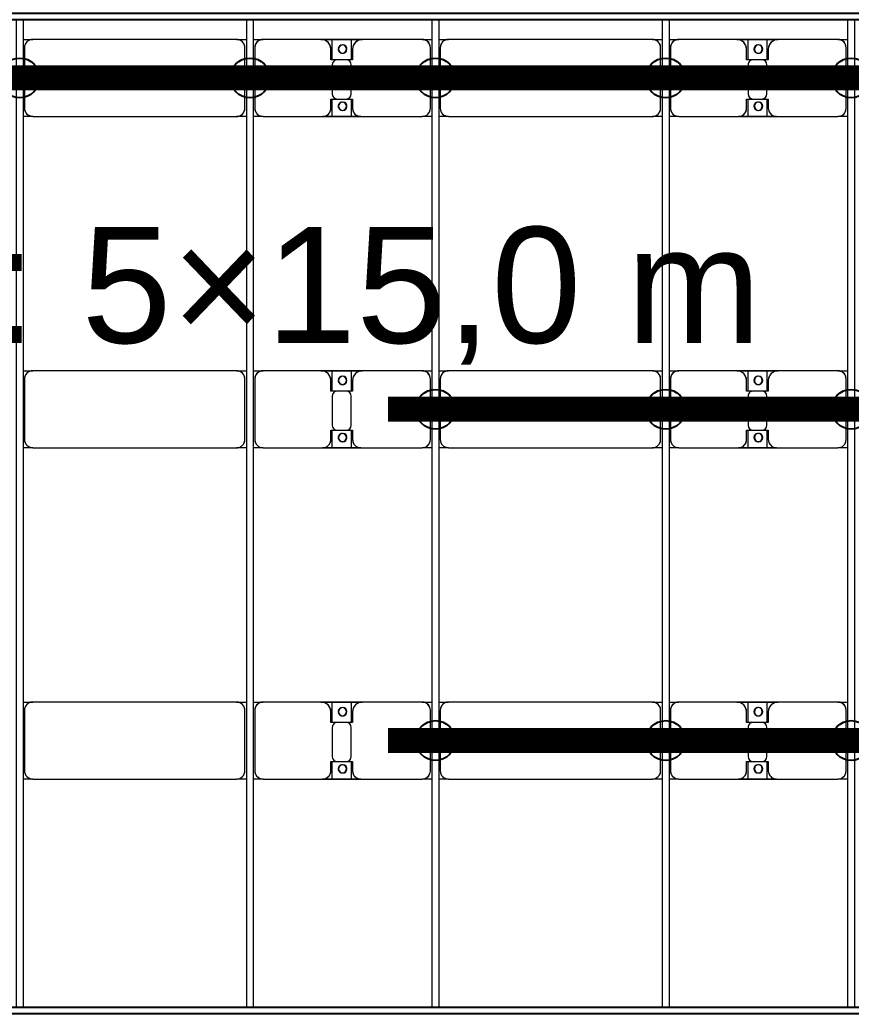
# Model space of a CAD drawing. Header units: millimetres. Extents: x -533732 to -130507, y -117886 to -23954.
# Drawn here: x -461450 to -456430, y -47746 to -41785 of the extents above; entities that cross this region are included whole.
import ezdxf

# ---------------------------------------------------------------- set-up
doc = ezdxf.new("R2010")
doc.units = ezdxf.units.MM
doc.layers.add('A-GENM', color=13, linetype='Continuous', lineweight=9)
doc.layers.add('S-BEAM', color=12, linetype='Continuous', lineweight=9)
doc.layers.add('GC-GHI CHU', color=2, linetype='Continuous')
doc.layers.add('GC-HOP 40x60 GIA CUONG', color=1, linetype='Continuous')
doc.styles.add('GC_VN', font='arial.ttf')

# ---------------------------------------------------------------- blocks, each defined once
blk = doc.blocks.new('Dầm C52 - Hộp 40x60-19816-BỐ TRÍ KHUNG KẾT CẤU BÈ PIN 06')
at = {"layer": 'S-BEAM', "color": 3, "lineweight": 25}
for p, q in [((-145891.1, 20), (145891.1, 20)), ((145891.1, -20), (-145891.1, -20))]:
    blk.add_line(p, q, dxfattribs=at)
blk = doc.blocks.new('Dai phao do pin - DẢI PHAO ĐỠ PIN-V111-BỐ TRÍ KHUNG KẾT CẤU BÈ PIN 06')
at = {"layer": 'A-GENM', "color": 7}
for p, q in [((708.9, 223.4), (769.7, 223.4)), ((708.9, 223.4), (769.7, 223.4)), ((1139.7, 223.4), (769.7, 223.4)), ((1139.7, 223.4), (1312.2, 223.4)), ((1312.2, 223.4), (1139.7, 223.4)), ((1197.8, 223.4), (1370.3, 223.4)), ((1197.8, 116.2), (1197.8, 223.4)), ((1370.3, 223.4), (1197.8, 223.4)), ((1312.2, 223.4), (1312.2, 116.2)), ((1730.3, 223.4), (1370.3, 223.4)), ((1730.3, 223.4), (1788.9, 223.4)), ((1730.3, 223.4), (1788.9, 223.4)), ((1828.9, 223.4), (1889.7, 223.4)), ((1828.9, 223.4), (1889.7, 223.4)), ((3120.3, 223.4), (1889.7, 223.4)), ((3120.3, 223.4), (3178.9, 223.4)), ((3120.3, 223.4), (3178.9, 223.4)), ((3218.9, 223.4), (3279.7, 223.4)), ((3218.9, 223.4), (3279.7, 223.4)), ((3649.7, 223.4), (3279.7, 223.4)), ((3649.7, 223.4), (3822.2, 223.4)), ((3822.2, 223.4), (3649.7, 223.4)), ((3707.8, 223.4), (3880.3, 223.4)), ((3707.8, 116.2), (3707.8, 223.4)), ((3880.3, 223.4), (3707.8, 223.4)), ((3822.2, 223.4), (3822.2, 116.2)), ((4240.3, 223.4), (3880.3, 223.4)), ((4240.3, 223.4), (4298.9, 223.4)), ((4240.3, 223.4), (4298.9, 223.4)), ((4338.9, 223.4), (4399.7, 223.4)), ((4338.9, 223.4), (4399.7, 223.4)), ((5630.3, 223.4), (4399.7, 223.4)), ((5630.3, 223.4), (5688.9, 223.4)), ((5630.3, 223.4), (5688.9, 223.4)), ((719.7, 173.4), (719.7, -191.6)), ((1189.7, 118.2), (1189.7, 173.4)), ((1320.3, 173.4), (1320.3, 118.2)), ((1780.3, -191.6), (1780.3, 173.4)), ((1839.7, 173.4), (1839.7, -191.6)), ((3170.3, -191.6), (3170.3, 173.4)), ((3229.7, 173.4), (3229.7, -191.6)), ((3699.7, 118.2), (3699.7, 173.4)), ((3830.3, 173.4), (3830.3, 118.2)), ((4290.3, -191.6), (4290.3, 173.4)), ((4349.7, 173.4), (4349.7, -191.6)), ((5680.3, -191.6), (5680.3, 173.4)), ((1282.2, 118.2), (1189.7, 118.2)), ((1197.8, 88.2), (1197.8, -88.2)), ((1320.3, 118.2), (1227.8, 118.2)), ((1312.2, -88.2), (1312.2, 88.2)), ((3792.2, 118.2), (3699.7, 118.2)), ((3707.8, 88.2), (3707.8, -88.2)), ((3830.3, 118.2), (3737.8, 118.2)), ((3822.2, -88.2), (3822.2, 88.2)), ((1189.7, -181.6), (1189.7, -118.2)), ((1189.7, -118.2), (1282.2, -118.2)), ((1197.8, -241.6), (1197.8, -116.2)), ((1227.8, -118.2), (1320.3, -118.2)), ((1312.2, -116.2), (1312.2, -241.6)), ((1320.3, -118.2), (1320.3, -181.6)), ((3699.7, -181.6), (3699.7, -118.2)), ((3699.7, -118.2), (3792.2, -118.2)), ((3707.8, -241.6), (3707.8, -116.2)), ((3737.8, -118.2), (3830.3, -118.2)), ((3822.2, -116.2), (3822.2, -241.6)), ((3830.3, -118.2), (3830.3, -181.6)), ((769.7, -241.6), (708.9, -241.6)), ((769.7, -241.6), (708.9, -241.6)), ((769.7, -241.6), (1129.7, -241.6)), ((1312.2, -241.6), (1129.7, -241.6)), ((1129.7, -241.6), (1312.2, -241.6)), ((1380.3, -241.6), (1197.8, -241.6)), ((1197.8, -241.6), (1380.3, -241.6)), ((1380.3, -241.6), (1730.3, -241.6)), ((1788.9, -241.6), (1730.3, -241.6)), ((1788.9, -241.6), (1730.3, -241.6)), ((1889.7, -241.6), (1828.9, -241.6)), ((1889.7, -241.6), (1828.9, -241.6)), ((1889.7, -241.6), (3120.3, -241.6)), ((3178.9, -241.6), (3120.3, -241.6)), ((3178.9, -241.6), (3120.3, -241.6)), ((3279.7, -241.6), (3218.9, -241.6)), ((3279.7, -241.6), (3218.9, -241.6)), ((3279.7, -241.6), (3639.7, -241.6)), ((3822.2, -241.6), (3639.7, -241.6)), ((3639.7, -241.6), (3822.2, -241.6)), ((3890.3, -241.6), (3707.8, -241.6)), ((3707.8, -241.6), (3890.3, -241.6)), ((3890.3, -241.6), (4240.3, -241.6)), ((4298.9, -241.6), (4240.3, -241.6)), ((4298.9, -241.6), (4240.3, -241.6)), ((4399.7, -241.6), (4338.9, -241.6)), ((4399.7, -241.6), (4338.9, -241.6)), ((4399.7, -241.6), (5630.3, -241.6)), ((5688.9, -241.6), (5630.3, -241.6)), ((5688.9, -241.6), (5630.3, -241.6))]:
    blk.add_line(p, q, dxfattribs=at)
for centre, radius, start, end in [((769.7, 173.4), 50, 90, 180), ((769.7, 173.4), 50, 105, 180), ((1139.7, 173.4), 50, 360, 90), ((1139.7, 173.4), 50, 360, 75), ((1248.6, 161.8), 25, 0, 180), ((1248.6, 161.8), 25, 0, 165), ((1251.4, 161.8), 25, 360, 180), ((1251.4, 161.8), 25, 90, 180), ((1251.4, 161.8), 25, 15, 75), ((1370.3, 173.4), 50, 90, 180), ((1370.3, 173.4), 50, 105, 180), ((1730.3, 173.4), 50, 0, 90), ((1730.3, 173.4), 50, 0, 75), ((1889.7, 173.4), 50, 90, 180), ((1889.7, 173.4), 50, 150, 180), ((1889.7, 173.4), 50, 90, 120), ((3120.3, 173.4), 50, 0, 90), ((3120.3, 173.4), 50, 15, 90), ((3279.7, 173.4), 50, 90, 180), ((3279.7, 173.4), 50, 105, 180), ((3649.7, 173.4), 50, 0, 90), ((3649.7, 173.4), 50, 0, 75), ((3758.6, 161.8), 25, 0, 180), ((3758.6, 161.8), 25, 0, 165), ((3761.4, 161.8), 25, 360, 180), ((3761.4, 161.8), 25, 90, 180), ((3761.4, 161.8), 25, 15, 75), ((3880.3, 173.4), 50, 90, 180), ((3880.3, 173.4), 50, 105, 180), ((4240.3, 173.4), 50, 0, 90), ((4240.3, 173.4), 50, 0, 75), ((4399.7, 173.4), 50, 90, 180), ((4399.7, 173.4), 50, 150, 180), ((4399.7, 173.4), 50, 90, 120), ((5630.3, 173.4), 50, 0, 90), ((5630.3, 173.4), 50, 15, 90), ((1248.6, 161.8), 25, 180, 0), ((1248.6, 161.8), 25, 195, 255), ((1251.4, 161.8), 25, 180, 360), ((1251.4, 161.8), 25, 180, 255), ((1248.6, 161.8), 25, 285, 0), ((1251.4, 161.8), 25, 285, 345), ((3758.6, 161.8), 25, 180, 0), ((3758.6, 161.8), 25, 195, 255), ((3761.4, 161.8), 25, 180, 0), ((3761.4, 161.8), 25, 180, 255), ((3758.6, 161.8), 25, 285, 0), ((3761.4, 161.8), 25, 285, 345), ((1227.8, 88.2), 30, 90, 180), ((1282.2, 88.2), 30, 0, 90), ((3737.8, 88.2), 30, 90, 180), ((3792.2, 88.2), 30, 0, 90), ((1227.8, -88.2), 30, 180, 270), ((1282.2, -88.2), 30, 270, 0), ((3737.8, -88.2), 30, 180, 270), ((3792.2, -88.2), 30, 270, 0), ((1248.6, -183.2), 25, 360, 180), ((1251.4, -183.2), 25, 0, 180), ((1251.4, -183.2), 25, 60, 180), ((1248.6, -183.2), 25, 360, 150), ((1251.4, -183.2), 25, 15, 30), ((3758.6, -183.2), 25, 0, 180), ((3761.4, -183.2), 25, 0, 180), ((3761.4, -183.2), 25, 60, 180), ((3758.6, -183.2), 25, 0, 150), ((3761.4, -183.2), 25, 15, 30), ((769.7, -191.6), 50, 180, 270), ((769.7, -191.6), 50, 180, 255), ((1129.7, -181.6), 60, 270, 360), ((1129.7, -181.6), 60, 300, 360), ((1248.6, -183.2), 25, 180, 0), ((1248.6, -183.2), 25, 195, 360), ((1251.4, -183.2), 25, 180, 360), ((1251.4, -183.2), 25, 180, 270), ((1251.4, -183.2), 25, 285, 345), ((1380.3, -181.6), 60, 180, 270), ((1380.3, -181.6), 60, 180, 240), ((1730.3, -191.6), 50, 270, 0), ((1730.3, -191.6), 50, 285, 0), ((1889.7, -191.6), 50, 180, 270), ((1889.7, -191.6), 50, 180, 210), ((1889.7, -191.6), 50, 225, 255), ((3120.3, -191.6), 50, 270, 0), ((3120.3, -191.6), 50, 270, 300), ((3120.3, -191.6), 50, 330, 345), ((3279.7, -191.6), 50, 180, 270), ((3279.7, -191.6), 50, 180, 255), ((3639.7, -181.6), 60, 270, 0), ((3639.7, -181.6), 60, 300, 0), ((3758.6, -183.2), 25, 180, 0), ((3758.6, -183.2), 25, 195, 360), ((3761.4, -183.2), 25, 180, 0), ((3761.4, -183.2), 25, 180, 270), ((3761.4, -183.2), 25, 285, 345), ((3890.3, -181.6), 60, 180, 270), ((3890.3, -181.6), 60, 180, 240), ((4240.3, -191.6), 50, 270, 360), ((4240.3, -191.6), 50, 285, 360), ((4399.7, -191.6), 50, 180, 270), ((4399.7, -191.6), 50, 180, 210), ((4399.7, -191.6), 50, 225, 255), ((5630.3, -191.6), 50, 270, 0), ((5630.3, -191.6), 50, 270, 300), ((5630.3, -191.6), 50, 330, 345)]:
    blk.add_arc(centre, radius, start, end, dxfattribs=at)
blk = doc.blocks.new('Dai phao do pin - DẢI PHAO ĐỠ PIN-V112-BỐ TRÍ KHUNG KẾT CẤU BÈ PIN 06')
at = {"layer": 'A-GENM', "color": 7}
for p, q in [((708.9, 223.4), (769.7, 223.4)), ((708.9, 223.4), (769.7, 223.4)), ((1139.7, 223.4), (769.7, 223.4)), ((1139.7, 223.4), (1312.2, 223.4)), ((1312.2, 223.4), (1139.7, 223.4)), ((1197.8, 223.4), (1370.3, 223.4)), ((1197.8, 116.2), (1197.8, 223.4)), ((1370.3, 223.4), (1197.8, 223.4)), ((1312.2, 223.4), (1312.2, 116.2)), ((1730.3, 223.4), (1370.3, 223.4)), ((1730.3, 223.4), (1788.9, 223.4)), ((1730.3, 223.4), (1788.9, 223.4)), ((1828.9, 223.4), (1889.7, 223.4)), ((1828.9, 223.4), (1889.7, 223.4)), ((3120.3, 223.4), (1889.7, 223.4)), ((3120.3, 223.4), (3178.9, 223.4)), ((3120.3, 223.4), (3178.9, 223.4)), ((3218.9, 223.4), (3279.7, 223.4)), ((3218.9, 223.4), (3279.7, 223.4)), ((3649.7, 223.4), (3279.7, 223.4)), ((3649.7, 223.4), (3822.2, 223.4)), ((3822.2, 223.4), (3649.7, 223.4)), ((3707.8, 223.4), (3880.3, 223.4)), ((3707.8, 116.2), (3707.8, 223.4)), ((3880.3, 223.4), (3707.8, 223.4)), ((3822.2, 223.4), (3822.2, 116.2)), ((4240.3, 223.4), (3880.3, 223.4)), ((4240.3, 223.4), (4298.9, 223.4)), ((4240.3, 223.4), (4298.9, 223.4)), ((4338.9, 223.4), (4399.7, 223.4)), ((4338.9, 223.4), (4399.7, 223.4)), ((5630.3, 223.4), (4399.7, 223.4)), ((5630.3, 223.4), (5688.9, 223.4)), ((5630.3, 223.4), (5688.9, 223.4)), ((719.7, 173.4), (719.7, -191.6)), ((1189.7, 118.2), (1189.7, 173.4)), ((1320.3, 173.4), (1320.3, 118.2)), ((1780.3, -191.6), (1780.3, 173.4)), ((1839.7, 173.4), (1839.7, -191.6)), ((3170.3, -191.6), (3170.3, 173.4)), ((3229.7, 173.4), (3229.7, -191.6)), ((3699.7, 118.2), (3699.7, 173.4)), ((3830.3, 173.4), (3830.3, 118.2)), ((4290.3, -191.6), (4290.3, 173.4)), ((4349.7, 173.4), (4349.7, -191.6)), ((5680.3, -191.6), (5680.3, 173.4)), ((1282.2, 118.2), (1189.7, 118.2)), ((1197.8, 88.2), (1197.8, -88.2)), ((1320.3, 118.2), (1227.8, 118.2)), ((1312.2, -88.2), (1312.2, 88.2)), ((3792.2, 118.2), (3699.7, 118.2)), ((3707.8, 88.2), (3707.8, -88.2)), ((3830.3, 118.2), (3737.8, 118.2)), ((3822.2, -88.2), (3822.2, 88.2)), ((1189.7, -181.6), (1189.7, -118.2)), ((1189.7, -118.2), (1282.2, -118.2)), ((1197.8, -241.6), (1197.8, -116.2)), ((1227.8, -118.2), (1320.3, -118.2)), ((1312.2, -116.2), (1312.2, -241.6)), ((1320.3, -118.2), (1320.3, -181.6)), ((3699.7, -181.6), (3699.7, -118.2)), ((3699.7, -118.2), (3792.2, -118.2)), ((3707.8, -241.6), (3707.8, -116.2)), ((3737.8, -118.2), (3830.3, -118.2)), ((3822.2, -116.2), (3822.2, -241.6)), ((3830.3, -118.2), (3830.3, -181.6)), ((769.7, -241.6), (708.9, -241.6)), ((769.7, -241.6), (708.9, -241.6)), ((769.7, -241.6), (1129.7, -241.6)), ((1312.2, -241.6), (1129.7, -241.6)), ((1129.7, -241.6), (1312.2, -241.6)), ((1380.3, -241.6), (1197.8, -241.6)), ((1197.8, -241.6), (1380.3, -241.6)), ((1380.3, -241.6), (1730.3, -241.6)), ((1788.9, -241.6), (1730.3, -241.6)), ((1788.9, -241.6), (1730.3, -241.6)), ((1889.7, -241.6), (1828.9, -241.6)), ((1889.7, -241.6), (1828.9, -241.6)), ((1889.7, -241.6), (3120.3, -241.6)), ((3178.9, -241.6), (3120.3, -241.6)), ((3178.9, -241.6), (3120.3, -241.6)), ((3279.7, -241.6), (3218.9, -241.6)), ((3279.7, -241.6), (3218.9, -241.6)), ((3279.7, -241.6), (3639.7, -241.6)), ((3822.2, -241.6), (3639.7, -241.6)), ((3639.7, -241.6), (3822.2, -241.6)), ((3890.3, -241.6), (3707.8, -241.6)), ((3707.8, -241.6), (3890.3, -241.6)), ((3890.3, -241.6), (4240.3, -241.6)), ((4298.9, -241.6), (4240.3, -241.6)), ((4298.9, -241.6), (4240.3, -241.6)), ((4399.7, -241.6), (4338.9, -241.6)), ((4399.7, -241.6), (4338.9, -241.6)), ((4399.7, -241.6), (5630.3, -241.6)), ((5688.9, -241.6), (5630.3, -241.6)), ((5688.9, -241.6), (5630.3, -241.6))]:
    blk.add_line(p, q, dxfattribs=at)
for centre, radius, start, end in [((769.7, 173.4), 50, 90, 180), ((769.7, 173.4), 50, 105, 180), ((1139.7, 173.4), 50, 360, 90), ((1139.7, 173.4), 50, 360, 75), ((1248.6, 161.8), 25, 0, 180), ((1248.6, 161.8), 25, 0, 165), ((1251.4, 161.8), 25, 360, 180), ((1251.4, 161.8), 25, 90, 180), ((1251.4, 161.8), 25, 15, 75), ((1370.3, 173.4), 50, 90, 180), ((1370.3, 173.4), 50, 105, 180), ((1730.3, 173.4), 50, 0, 90), ((1730.3, 173.4), 50, 0, 75), ((1889.7, 173.4), 50, 90, 180), ((1889.7, 173.4), 50, 150, 180), ((1889.7, 173.4), 50, 90, 120), ((3120.3, 173.4), 50, 0, 90), ((3120.3, 173.4), 50, 15, 90), ((3279.7, 173.4), 50, 90, 180), ((3279.7, 173.4), 50, 105, 180), ((3649.7, 173.4), 50, 0, 90), ((3649.7, 173.4), 50, 0, 75), ((3758.6, 161.8), 25, 0, 180), ((3758.6, 161.8), 25, 0, 165), ((3761.4, 161.8), 25, 360, 180), ((3761.4, 161.8), 25, 90, 180), ((3761.4, 161.8), 25, 15, 75), ((3880.3, 173.4), 50, 90, 180), ((3880.3, 173.4), 50, 105, 180), ((4240.3, 173.4), 50, 0, 90), ((4240.3, 173.4), 50, 0, 75), ((4399.7, 173.4), 50, 90, 180), ((4399.7, 173.4), 50, 150, 180), ((4399.7, 173.4), 50, 90, 120), ((5630.3, 173.4), 50, 0, 90), ((5630.3, 173.4), 50, 15, 90), ((1248.6, 161.8), 25, 180, 0), ((1248.6, 161.8), 25, 195, 255), ((1251.4, 161.8), 25, 180, 360), ((1251.4, 161.8), 25, 180, 255), ((1248.6, 161.8), 25, 285, 0), ((1251.4, 161.8), 25, 285, 345), ((3758.6, 161.8), 25, 180, 0), ((3758.6, 161.8), 25, 195, 255), ((3761.4, 161.8), 25, 180, 0), ((3761.4, 161.8), 25, 180, 255), ((3758.6, 161.8), 25, 285, 0), ((3761.4, 161.8), 25, 285, 345), ((1227.8, 88.2), 30, 90, 180), ((1282.2, 88.2), 30, 0, 90), ((3737.8, 88.2), 30, 90, 180), ((3792.2, 88.2), 30, 0, 90), ((1227.8, -88.2), 30, 180, 270), ((1282.2, -88.2), 30, 270, 0), ((3737.8, -88.2), 30, 180, 270), ((3792.2, -88.2), 30, 270, 0), ((1248.6, -183.2), 25, 360, 180), ((1251.4, -183.2), 25, 0, 180), ((1251.4, -183.2), 25, 60, 180), ((1248.6, -183.2), 25, 360, 150), ((1251.4, -183.2), 25, 15, 30), ((3758.6, -183.2), 25, 0, 180), ((3761.4, -183.2), 25, 0, 180), ((3761.4, -183.2), 25, 60, 180), ((3758.6, -183.2), 25, 0, 150), ((3761.4, -183.2), 25, 15, 30), ((769.7, -191.6), 50, 180, 270), ((769.7, -191.6), 50, 180, 255), ((1129.7, -181.6), 60, 270, 360), ((1129.7, -181.6), 60, 300, 360), ((1248.6, -183.2), 25, 180, 0), ((1248.6, -183.2), 25, 195, 360), ((1251.4, -183.2), 25, 180, 360), ((1251.4, -183.2), 25, 180, 270), ((1251.4, -183.2), 25, 285, 345), ((1380.3, -181.6), 60, 180, 270), ((1380.3, -181.6), 60, 180, 240), ((1730.3, -191.6), 50, 270, 0), ((1730.3, -191.6), 50, 285, 0), ((1889.7, -191.6), 50, 180, 270), ((1889.7, -191.6), 50, 180, 210), ((1889.7, -191.6), 50, 225, 255), ((3120.3, -191.6), 50, 270, 0), ((3120.3, -191.6), 50, 270, 300), ((3120.3, -191.6), 50, 330, 345), ((3279.7, -191.6), 50, 180, 270), ((3279.7, -191.6), 50, 180, 255), ((3639.7, -181.6), 60, 270, 0), ((3639.7, -181.6), 60, 300, 0), ((3758.6, -183.2), 25, 180, 0), ((3758.6, -183.2), 25, 195, 360), ((3761.4, -183.2), 25, 180, 0), ((3761.4, -183.2), 25, 180, 270), ((3761.4, -183.2), 25, 285, 345), ((3890.3, -181.6), 60, 180, 270), ((3890.3, -181.6), 60, 180, 240), ((4240.3, -191.6), 50, 270, 360), ((4240.3, -191.6), 50, 285, 360), ((4399.7, -191.6), 50, 180, 270), ((4399.7, -191.6), 50, 180, 210), ((4399.7, -191.6), 50, 225, 255), ((5630.3, -191.6), 50, 270, 0), ((5630.3, -191.6), 50, 270, 300), ((5630.3, -191.6), 50, 330, 345)]:
    blk.add_arc(centre, radius, start, end, dxfattribs=at)
blk = doc.blocks.new('Dai phao do pin - DẢI PHAO ĐỠ PIN-V113-BỐ TRÍ KHUNG KẾT CẤU BÈ PIN 06')
at = {"layer": 'A-GENM', "color": 7}
for p, q in [((708.9, 223.4), (769.7, 223.4)), ((708.9, 223.4), (769.7, 223.4)), ((1139.7, 223.4), (769.7, 223.4)), ((1139.7, 223.4), (1312.2, 223.4)), ((1312.2, 223.4), (1139.7, 223.4)), ((1197.8, 223.4), (1370.3, 223.4)), ((1197.8, 116.2), (1197.8, 223.4)), ((1370.3, 223.4), (1197.8, 223.4)), ((1312.2, 223.4), (1312.2, 116.2)), ((1730.3, 223.4), (1370.3, 223.4)), ((1730.3, 223.4), (1788.9, 223.4)), ((1730.3, 223.4), (1788.9, 223.4)), ((1828.9, 223.4), (1889.7, 223.4)), ((1828.9, 223.4), (1889.7, 223.4)), ((3120.3, 223.4), (1889.7, 223.4)), ((3120.3, 223.4), (3178.9, 223.4)), ((3120.3, 223.4), (3178.9, 223.4)), ((3218.9, 223.4), (3279.7, 223.4)), ((3218.9, 223.4), (3279.7, 223.4)), ((3649.7, 223.4), (3279.7, 223.4)), ((3649.7, 223.4), (3822.2, 223.4)), ((3822.2, 223.4), (3649.7, 223.4)), ((3707.8, 223.4), (3880.3, 223.4)), ((3707.8, 116.2), (3707.8, 223.4)), ((3880.3, 223.4), (3707.8, 223.4)), ((3822.2, 223.4), (3822.2, 116.2)), ((4240.3, 223.4), (3880.3, 223.4)), ((4240.3, 223.4), (4298.9, 223.4)), ((4240.3, 223.4), (4298.9, 223.4)), ((4338.9, 223.4), (4399.7, 223.4)), ((4338.9, 223.4), (4399.7, 223.4)), ((5630.3, 223.4), (4399.7, 223.4)), ((5630.3, 223.4), (5688.9, 223.4)), ((5630.3, 223.4), (5688.9, 223.4)), ((719.7, 173.4), (719.7, -191.6)), ((1189.7, 118.2), (1189.7, 173.4)), ((1320.3, 173.4), (1320.3, 118.2)), ((1780.3, -191.6), (1780.3, 173.4)), ((1839.7, 173.4), (1839.7, -191.6)), ((3170.3, -191.6), (3170.3, 173.4)), ((3229.7, 173.4), (3229.7, -191.6)), ((3699.7, 118.2), (3699.7, 173.4)), ((3830.3, 173.4), (3830.3, 118.2)), ((4290.3, -191.6), (4290.3, 173.4)), ((4349.7, 173.4), (4349.7, -191.6)), ((5680.3, -191.6), (5680.3, 173.4)), ((1282.2, 118.2), (1189.7, 118.2)), ((1197.8, 88.2), (1197.8, -88.2)), ((1320.3, 118.2), (1227.8, 118.2)), ((1312.2, -88.2), (1312.2, 88.2)), ((3792.2, 118.2), (3699.7, 118.2)), ((3707.8, 88.2), (3707.8, -88.2)), ((3830.3, 118.2), (3737.8, 118.2)), ((3822.2, -88.2), (3822.2, 88.2)), ((1189.7, -181.6), (1189.7, -118.2)), ((1189.7, -118.2), (1282.2, -118.2)), ((1197.8, -241.6), (1197.8, -116.2)), ((1227.8, -118.2), (1320.3, -118.2)), ((1312.2, -116.2), (1312.2, -241.6)), ((1320.3, -118.2), (1320.3, -181.6)), ((3699.7, -181.6), (3699.7, -118.2)), ((3699.7, -118.2), (3792.2, -118.2)), ((3707.8, -241.6), (3707.8, -116.2)), ((3737.8, -118.2), (3830.3, -118.2)), ((3822.2, -116.2), (3822.2, -241.6)), ((3830.3, -118.2), (3830.3, -181.6)), ((769.7, -241.6), (708.9, -241.6)), ((769.7, -241.6), (708.9, -241.6)), ((769.7, -241.6), (1129.7, -241.6)), ((1312.2, -241.6), (1129.7, -241.6)), ((1129.7, -241.6), (1312.2, -241.6)), ((1380.3, -241.6), (1197.8, -241.6)), ((1197.8, -241.6), (1380.3, -241.6)), ((1380.3, -241.6), (1730.3, -241.6)), ((1788.9, -241.6), (1730.3, -241.6)), ((1788.9, -241.6), (1730.3, -241.6)), ((1889.7, -241.6), (1828.9, -241.6)), ((1889.7, -241.6), (1828.9, -241.6)), ((1889.7, -241.6), (3120.3, -241.6)), ((3178.9, -241.6), (3120.3, -241.6)), ((3178.9, -241.6), (3120.3, -241.6)), ((3279.7, -241.6), (3218.9, -241.6)), ((3279.7, -241.6), (3218.9, -241.6)), ((3279.7, -241.6), (3639.7, -241.6)), ((3822.2, -241.6), (3639.7, -241.6)), ((3639.7, -241.6), (3822.2, -241.6)), ((3890.3, -241.6), (3707.8, -241.6)), ((3707.8, -241.6), (3890.3, -241.6)), ((3890.3, -241.6), (4240.3, -241.6)), ((4298.9, -241.6), (4240.3, -241.6)), ((4298.9, -241.6), (4240.3, -241.6)), ((4399.7, -241.6), (4338.9, -241.6)), ((4399.7, -241.6), (4338.9, -241.6)), ((4399.7, -241.6), (5630.3, -241.6)), ((5688.9, -241.6), (5630.3, -241.6)), ((5688.9, -241.6), (5630.3, -241.6))]:
    blk.add_line(p, q, dxfattribs=at)
for centre, radius, start, end in [((769.7, 173.4), 50, 90, 180), ((769.7, 173.4), 50, 105, 180), ((1139.7, 173.4), 50, 360, 90), ((1139.7, 173.4), 50, 360, 75), ((1248.6, 161.8), 25, 0, 180), ((1248.6, 161.8), 25, 0, 165), ((1251.4, 161.8), 25, 360, 180), ((1251.4, 161.8), 25, 90, 180), ((1251.4, 161.8), 25, 15, 75), ((1370.3, 173.4), 50, 90, 180), ((1370.3, 173.4), 50, 105, 180), ((1730.3, 173.4), 50, 0, 90), ((1730.3, 173.4), 50, 0, 75), ((1889.7, 173.4), 50, 90, 180), ((1889.7, 173.4), 50, 150, 180), ((1889.7, 173.4), 50, 90, 120), ((3120.3, 173.4), 50, 0, 90), ((3120.3, 173.4), 50, 15, 90), ((3279.7, 173.4), 50, 90, 180), ((3279.7, 173.4), 50, 105, 180), ((3649.7, 173.4), 50, 0, 90), ((3649.7, 173.4), 50, 0, 75), ((3758.6, 161.8), 25, 0, 180), ((3758.6, 161.8), 25, 0, 165), ((3761.4, 161.8), 25, 360, 180), ((3761.4, 161.8), 25, 90, 180), ((3761.4, 161.8), 25, 15, 75), ((3880.3, 173.4), 50, 90, 180), ((3880.3, 173.4), 50, 105, 180), ((4240.3, 173.4), 50, 0, 90), ((4240.3, 173.4), 50, 0, 75), ((4399.7, 173.4), 50, 90, 180), ((4399.7, 173.4), 50, 150, 180), ((4399.7, 173.4), 50, 90, 120), ((5630.3, 173.4), 50, 0, 90), ((5630.3, 173.4), 50, 15, 90), ((1248.6, 161.8), 25, 180, 0), ((1248.6, 161.8), 25, 195, 255), ((1251.4, 161.8), 25, 180, 360), ((1251.4, 161.8), 25, 180, 255), ((1248.6, 161.8), 25, 285, 0), ((1251.4, 161.8), 25, 285, 345), ((3758.6, 161.8), 25, 180, 0), ((3758.6, 161.8), 25, 195, 255), ((3761.4, 161.8), 25, 180, 0), ((3761.4, 161.8), 25, 180, 255), ((3758.6, 161.8), 25, 285, 0), ((3761.4, 161.8), 25, 285, 345), ((1227.8, 88.2), 30, 90, 180), ((1282.2, 88.2), 30, 0, 90), ((3737.8, 88.2), 30, 90, 180), ((3792.2, 88.2), 30, 0, 90), ((1227.8, -88.2), 30, 180, 270), ((1282.2, -88.2), 30, 270, 0), ((3737.8, -88.2), 30, 180, 270), ((3792.2, -88.2), 30, 270, 0), ((1248.6, -183.2), 25, 360, 180), ((1251.4, -183.2), 25, 0, 180), ((1251.4, -183.2), 25, 60, 180), ((1248.6, -183.2), 25, 360, 150), ((1251.4, -183.2), 25, 15, 30), ((3758.6, -183.2), 25, 0, 180), ((3761.4, -183.2), 25, 0, 180), ((3761.4, -183.2), 25, 60, 180), ((3758.6, -183.2), 25, 0, 150), ((3761.4, -183.2), 25, 15, 30), ((769.7, -191.6), 50, 180, 270), ((769.7, -191.6), 50, 180, 255), ((1129.7, -181.6), 60, 270, 360), ((1129.7, -181.6), 60, 300, 360), ((1248.6, -183.2), 25, 180, 0), ((1248.6, -183.2), 25, 195, 360), ((1251.4, -183.2), 25, 180, 360), ((1251.4, -183.2), 25, 180, 270), ((1251.4, -183.2), 25, 285, 345), ((1380.3, -181.6), 60, 180, 270), ((1380.3, -181.6), 60, 180, 240), ((1730.3, -191.6), 50, 270, 0), ((1730.3, -191.6), 50, 285, 0), ((1889.7, -191.6), 50, 180, 270), ((1889.7, -191.6), 50, 180, 210), ((1889.7, -191.6), 50, 225, 255), ((3120.3, -191.6), 50, 270, 0), ((3120.3, -191.6), 50, 270, 300), ((3120.3, -191.6), 50, 330, 345), ((3279.7, -191.6), 50, 180, 270), ((3279.7, -191.6), 50, 180, 255), ((3639.7, -181.6), 60, 270, 0), ((3639.7, -181.6), 60, 300, 0), ((3758.6, -183.2), 25, 180, 0), ((3758.6, -183.2), 25, 195, 360), ((3761.4, -183.2), 25, 180, 0), ((3761.4, -183.2), 25, 180, 270), ((3761.4, -183.2), 25, 285, 345), ((3890.3, -181.6), 60, 180, 270), ((3890.3, -181.6), 60, 180, 240), ((4240.3, -191.6), 50, 270, 360), ((4240.3, -191.6), 50, 285, 360), ((4399.7, -191.6), 50, 180, 270), ((4399.7, -191.6), 50, 180, 210), ((4399.7, -191.6), 50, 225, 255), ((5630.3, -191.6), 50, 270, 0), ((5630.3, -191.6), 50, 270, 300), ((5630.3, -191.6), 50, 330, 345)]:
    blk.add_arc(centre, radius, start, end, dxfattribs=at)
blk = doc.blocks.new('Dầm C52 - Dầm C52-19796-BỐ TRÍ KHUNG KẾT CẤU BÈ PIN 06')
at = {"layer": 'S-BEAM', "color": 1}
for p, q in [((23386.7, 20), (29346.7, 20)), ((29346.7, -20), (23386.7, -20))]:
    blk.add_line(p, q, dxfattribs=at)
blk = doc.blocks.new('HOBANMONG_BEPIN 6_rvt-1-BỐ TRÍ KHUNG KẾT CẤU BÈ PIN 06')
at = {"layer": 'A-GENM', "color": 3, "lineweight": 25, "rotation": 179.9997586099391}
for name, p in [('Dai phao do pin - DẢI PHAO ĐỠ PIN-V111-BỐ TRÍ KHUNG KẾT CẤU BÈ PIN 06', (-455741.3, -42145.2)), ('Dai phao do pin - DẢI PHAO ĐỠ PIN-V112-BỐ TRÍ KHUNG KẾT CẤU BÈ PIN 06', (-455741.3, -44145.2)), ('Dai phao do pin - DẢI PHAO ĐỠ PIN-V113-BỐ TRÍ KHUNG KẾT CẤU BÈ PIN 06', (-455741.3, -46145.2))]:
    blk.add_blockref(name, p, dxfattribs=at)
at = {"layer": 'S-BEAM', "color": 3, "lineweight": 25}
for name, p, rotation in [('Dầm C52 - Dầm C52-19796-BỐ TRÍ KHUNG KẾT CẤU BÈ PIN 06', (-461450.3, -71131.8), 89.99975860989407), ('Dầm C52 - Dầm C52-19796-BỐ TRÍ KHUNG KẾT CẤU BÈ PIN 06', (-460060.3, -71131.8), 89.99975860989407), ('Dầm C52 - Dầm C52-19796-BỐ TRÍ KHUNG KẾT CẤU BÈ PIN 06', (-458940.3, -71131.9), 89.99975860989407), ('Dầm C52 - Dầm C52-19796-BỐ TRÍ KHUNG KẾT CẤU BÈ PIN 06', (-457550.3, -71131.9), 89.99975860989407), ('Dầm C52 - Dầm C52-19796-BỐ TRÍ KHUNG KẾT CẤU BÈ PIN 06', (-456430.3, -71131.9), 89.99975860989407), ('Dầm C52 - Hộp 40x60-19816-BỐ TRÍ KHUNG KẾT CẤU BÈ PIN 06', (-380339.8, -41765.5), 359.9997586099392), ('Dầm C52 - Hộp 40x60-19816-BỐ TRÍ KHUNG KẾT CẤU BÈ PIN 06', (-380339.8, -47765.5), 359.9997586099392)]:
    blk.add_blockref(name, p, dxfattribs=dict(at, rotation=rotation))

msp = doc.modelspace()

# ---------------------------------------------------------------- linework, layer by layer
at = {"layer": 'GC-HOP 40x60 GIA CUONG', "const_width": 150}
for points in [[(-468729.9, -42136), (-453729.9, -42136)], [(-459227.8, -44136), (-444227.8, -44136)], [(-459227.8, -46136), (-444227.8, -46136)]]:
    msp.add_lwpolyline(points, dxfattribs=at)
at = {"layer": 'GC-HOP 40x60 GIA CUONG'}
for centre in [(-461450.3, -42136), (-460060.3, -42136), (-458940.3, -42136), (-457550.3, -42136), (-456430.3, -42136), (-458940.3, -44136), (-457550.3, -44136), (-456430.3, -44136), (-458940.3, -46136), (-457550.3, -46136), (-456430.3, -46136)]:
    msp.add_circle(centre, 120, dxfattribs=at)

# ---------------------------------------------------------------- block references
at = {"lineweight": 5}
msp.add_blockref('HOBANMONG_BEPIN 6_rvt-1-BỐ TRÍ KHUNG KẾT CẤU BÈ PIN 06', (0, 0), dxfattribs=at)

# ---------------------------------------------------------------- texts
at = {"layer": 'GC-GHI CHU', "style": 'GC_VN'}
msp.add_text('B6-09: 5×15,0 m', height=700, dxfattribs=at).set_placement((-464229.9, -43736))

doc.saveas('drawing.dxf')
